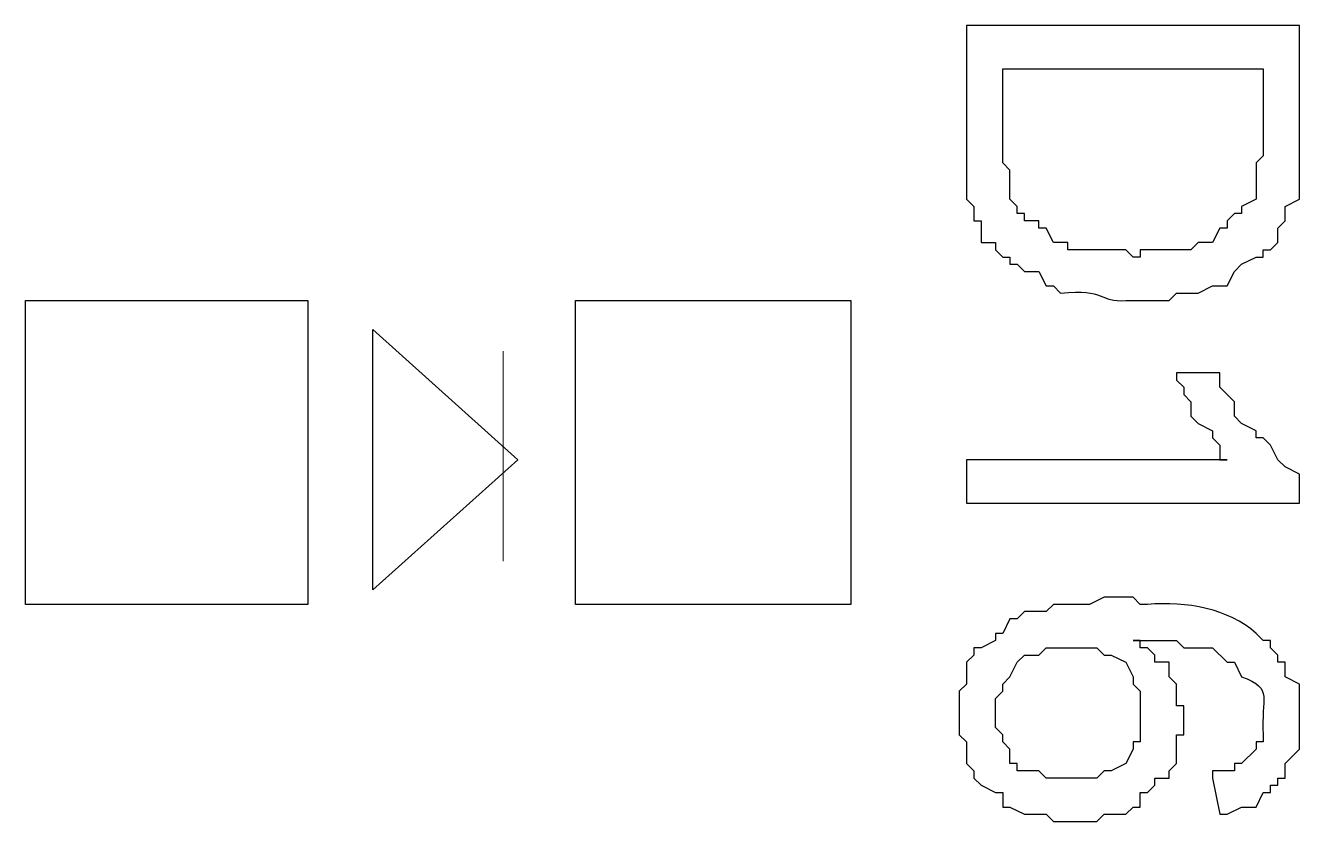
# Model space of a CAD drawing. Header units: millimetres. Extents: x -3 to 153, y 27 to 116.
# Drawn here: x 45.165 to 48.89, y 49.363 to 51.691 of the extents above; entities that cross this region are included whole.
import ezdxf

# ---------------------------------------------------------------- set-up
doc = ezdxf.new("R2010")
doc.units = ezdxf.units.MM
doc.header["$MEASUREMENT"] = 0
doc.layers.add('layer 1', color=7, linetype='Continuous')

msp = doc.modelspace()

# ---------------------------------------------------------------- linework, layer by layer
at = {"layer": 'layer 1', "color": 0}
for points, knots in [([(47.9168, 51.6914), (47.9168, 51.6914), (48.8904, 51.6914), (48.8904, 51.6914), (48.8904, 51.6914), (48.8904, 51.6914), (48.8904, 51.3739), (48.8904, 51.3739), (48.8904, 51.3739), (48.8904, 51.3245), (48.8904, 51.2751), (48.8904, 51.2257), (48.8904, 51.2257), (48.8904, 51.2257), (48.8904, 51.1834), (48.8904, 51.1834), (48.8904, 51.1834), (48.8904, 51.1834), (48.8481, 51.1622), (48.8481, 51.1622), (48.8481, 51.1622), (48.8481, 51.1622), (48.8481, 51.1199), (48.8481, 51.1199), (48.8481, 51.1199), (48.8481, 51.1199), (48.8269, 51.0987), (48.8269, 51.0987), (48.8269, 51.0987), (48.8269, 51.0987), (48.8269, 51.0564), (48.8269, 51.0564), (48.8269, 51.0564), (48.8269, 51.0564), (48.8058, 51.0352), (48.8058, 51.0352), (48.8058, 51.0352), (48.8058, 51.0352), (48.7846, 51.0352), (48.7846, 51.0352), (48.7846, 51.0352), (48.7846, 51.0352), (48.7846, 51.014), (48.7846, 51.014), (48.7846, 51.014), (48.7846, 51.014), (48.7634, 51.014), (48.7634, 51.014), (48.7634, 51.014), (48.7634, 51.014), (48.7211, 50.9929), (48.7211, 50.9929), (48.7211, 50.9929), (48.7211, 50.9929), (48.6999, 50.9717), (48.6999, 50.9717), (48.6999, 50.9717), (48.6999, 50.9717), (48.6788, 50.9294), (48.6788, 50.9294), (48.6788, 50.9294), (48.6788, 50.9294), (48.6364, 50.9294), (48.6364, 50.9294), (48.6364, 50.9294), (48.6364, 50.9294), (48.5941, 50.9082), (48.5941, 50.9082), (48.5941, 50.9082), (48.5941, 50.9082), (48.5306, 50.9082), (48.5306, 50.9082), (48.5306, 50.9082), (48.5306, 50.9082), (48.5094, 50.887), (48.5094, 50.887), (48.5094, 50.887), (48.5094, 50.887), (48.3824, 50.887), (48.3824, 50.887), (48.3824, 50.887), (48.3038, 50.88), (48.3249, 50.923), (48.1919, 50.9082), (48.1919, 50.9082), (48.1919, 50.9082), (48.1708, 50.9294), (48.1708, 50.9294), (48.1708, 50.9294), (48.1708, 50.9294), (48.1496, 50.9294), (48.1496, 50.9294), (48.1496, 50.9294), (48.1496, 50.9294), (48.1284, 50.9717), (48.1284, 50.9717), (48.1284, 50.9717), (48.1284, 50.9717), (48.0861, 50.9717), (48.0861, 50.9717), (48.0861, 50.9717), (48.0861, 50.9717), (48.0649, 50.9929), (48.0649, 50.9929), (48.0649, 50.9929), (48.0649, 50.9929), (48.0438, 50.9929), (48.0438, 50.9929), (48.0438, 50.9929), (48.0438, 50.9929), (48.0438, 51.014), (48.0438, 51.014), (48.0438, 51.014), (48.0438, 51.014), (48.0226, 51.014), (48.0226, 51.014), (48.0226, 51.014), (48.0226, 51.014), (48.0014, 51.0352), (48.0014, 51.0352), (48.0014, 51.0352), (48.0014, 51.0352), (48.0014, 51.0564), (48.0014, 51.0564), (48.0014, 51.0564), (48.0014, 51.0564), (47.9591, 51.0564), (47.9591, 51.0564), (47.9591, 51.0564), (47.9591, 51.0564), (47.9591, 51.1199), (47.9591, 51.1199), (47.9591, 51.1199), (47.9591, 51.1199), (47.9379, 51.1199), (47.9379, 51.1199), (47.9379, 51.1199), (47.9379, 51.1199), (47.9379, 51.1622), (47.9379, 51.1622), (47.9379, 51.1622), (47.9379, 51.1622), (47.9168, 51.1834), (47.9168, 51.1834), (47.9168, 51.1834), (47.9168, 51.1834), (47.9168, 51.3527), (47.9168, 51.3527), (47.9168, 51.3527), (47.9168, 51.3527), (47.9168, 51.6914), (47.9168, 51.6914)], [0, 0, 0, 0, 0.025641, 0.025641, 0.025641, 0.025641, 0.051282, 0.051282, 0.051282, 0.051282, 0.076923, 0.076923, 0.076923, 0.076923, 0.102564, 0.102564, 0.102564, 0.102564, 0.128205, 0.128205, 0.128205, 0.128205, 0.153846, 0.153846, 0.153846, 0.153846, 0.179487, 0.179487, 0.179487, 0.179487, 0.205128, 0.205128, 0.205128, 0.205128, 0.230769, 0.230769, 0.230769, 0.230769, 0.25641, 0.25641, 0.25641, 0.25641, 0.282051, 0.282051, 0.282051, 0.282051, 0.307692, 0.307692, 0.307692, 0.307692, 0.333333, 0.333333, 0.333333, 0.333333, 0.358974, 0.358974, 0.358974, 0.358974, 0.384615, 0.384615, 0.384615, 0.384615, 0.410256, 0.410256, 0.410256, 0.410256, 0.435897, 0.435897, 0.435897, 0.435897, 0.461538, 0.461538, 0.461538, 0.461538, 0.487179, 0.487179, 0.487179, 0.487179, 0.512821, 0.512821, 0.512821, 0.512821, 0.538462, 0.538462, 0.538462, 0.538462, 0.564103, 0.564103, 0.564103, 0.564103, 0.589744, 0.589744, 0.589744, 0.589744, 0.615385, 0.615385, 0.615385, 0.615385, 0.641026, 0.641026, 0.641026, 0.641026, 0.666667, 0.666667, 0.666667, 0.666667, 0.692308, 0.692308, 0.692308, 0.692308, 0.717949, 0.717949, 0.717949, 0.717949, 0.74359, 0.74359, 0.74359, 0.74359, 0.769231, 0.769231, 0.769231, 0.769231, 0.794872, 0.794872, 0.794872, 0.794872, 0.820513, 0.820513, 0.820513, 0.820513, 0.846154, 0.846154, 0.846154, 0.846154, 0.871795, 0.871795, 0.871795, 0.871795, 0.897436, 0.897436, 0.897436, 0.897436, 0.923077, 0.923077, 0.923077, 0.923077, 0.948718, 0.948718, 0.948718, 0.948718, 1, 1, 1, 1]), ([(48.0226, 51.5644), (48.0226, 51.5644), (48.0226, 51.2892), (48.0226, 51.2892), (48.0226, 51.2892), (48.0226, 51.2892), (48.0438, 51.268), (48.0438, 51.268), (48.0438, 51.268), (48.0438, 51.268), (48.0438, 51.1834), (48.0438, 51.1834), (48.0438, 51.1834), (48.0438, 51.1834), (48.0649, 51.1622), (48.0649, 51.1622), (48.0649, 51.1622), (48.0649, 51.1622), (48.0649, 51.141), (48.0649, 51.141), (48.0649, 51.141), (48.0649, 51.141), (48.0861, 51.141), (48.0861, 51.141), (48.0861, 51.141), (48.0861, 51.141), (48.0861, 51.1199), (48.0861, 51.1199), (48.0861, 51.1199), (48.0861, 51.1199), (48.1284, 51.1199), (48.1284, 51.1199), (48.1284, 51.1199), (48.1284, 51.1199), (48.1284, 51.0987), (48.1284, 51.0987), (48.1284, 51.0987), (48.1284, 51.0987), (48.1496, 51.0987), (48.1496, 51.0987), (48.1496, 51.0987), (48.1496, 51.0987), (48.1708, 51.0564), (48.1708, 51.0564), (48.1708, 51.0564), (48.1708, 51.0564), (48.2131, 51.0564), (48.2131, 51.0564), (48.2131, 51.0564), (48.2131, 51.0564), (48.2131, 51.0352), (48.2131, 51.0352), (48.2131, 51.0352), (48.2131, 51.0352), (48.3824, 51.0352), (48.3824, 51.0352), (48.3824, 51.0352), (48.3824, 51.0352), (48.4036, 51.014), (48.4036, 51.014), (48.4036, 51.014), (48.4036, 51.014), (48.4248, 51.014), (48.4248, 51.014), (48.4248, 51.014), (48.4248, 51.014), (48.4248, 51.0352), (48.4248, 51.0352), (48.4248, 51.0352), (48.4248, 51.0352), (48.5729, 51.0352), (48.5729, 51.0352), (48.5729, 51.0352), (48.5729, 51.0352), (48.5941, 51.0564), (48.5941, 51.0564), (48.5941, 51.0564), (48.5941, 51.0564), (48.6364, 51.0564), (48.6364, 51.0564), (48.6364, 51.0564), (48.6364, 51.0564), (48.6576, 51.0987), (48.6576, 51.0987), (48.6576, 51.0987), (48.6576, 51.0987), (48.6788, 51.0987), (48.6788, 51.0987), (48.6788, 51.0987), (48.6788, 51.0987), (48.6788, 51.1199), (48.6788, 51.1199), (48.6788, 51.1199), (48.6788, 51.1199), (48.6999, 51.141), (48.6999, 51.141), (48.6999, 51.141), (48.6999, 51.141), (48.7211, 51.141), (48.7211, 51.141), (48.7211, 51.141), (48.7211, 51.141), (48.7211, 51.1622), (48.7211, 51.1622), (48.7211, 51.1622), (48.7211, 51.1622), (48.7634, 51.1834), (48.7634, 51.1834), (48.7634, 51.1834), (48.7634, 51.1834), (48.7634, 51.2892), (48.7634, 51.2892), (48.7634, 51.2892), (48.7634, 51.2892), (48.7846, 51.3104), (48.7846, 51.3104), (48.7846, 51.3104), (48.7846, 51.3104), (48.7846, 51.5644), (48.7846, 51.5644), (48.7846, 51.5644), (48.7846, 51.5644), (48.0226, 51.5644), (48.0226, 51.5644)], [0, 0, 0, 0, 0.03125, 0.03125, 0.03125, 0.03125, 0.0625, 0.0625, 0.0625, 0.0625, 0.09375, 0.09375, 0.09375, 0.09375, 0.125, 0.125, 0.125, 0.125, 0.15625, 0.15625, 0.15625, 0.15625, 0.1875, 0.1875, 0.1875, 0.1875, 0.21875, 0.21875, 0.21875, 0.21875, 0.25, 0.25, 0.25, 0.25, 0.28125, 0.28125, 0.28125, 0.28125, 0.3125, 0.3125, 0.3125, 0.3125, 0.34375, 0.34375, 0.34375, 0.34375, 0.375, 0.375, 0.375, 0.375, 0.40625, 0.40625, 0.40625, 0.40625, 0.4375, 0.4375, 0.4375, 0.4375, 0.46875, 0.46875, 0.46875, 0.46875, 0.5, 0.5, 0.5, 0.5, 0.53125, 0.53125, 0.53125, 0.53125, 0.5625, 0.5625, 0.5625, 0.5625, 0.59375, 0.59375, 0.59375, 0.59375, 0.625, 0.625, 0.625, 0.625, 0.65625, 0.65625, 0.65625, 0.65625, 0.6875, 0.6875, 0.6875, 0.6875, 0.71875, 0.71875, 0.71875, 0.71875, 0.75, 0.75, 0.75, 0.75, 0.78125, 0.78125, 0.78125, 0.78125, 0.8125, 0.8125, 0.8125, 0.8125, 0.84375, 0.84375, 0.84375, 0.84375, 0.875, 0.875, 0.875, 0.875, 0.90625, 0.90625, 0.90625, 0.90625, 0.9375, 0.9375, 0.9375, 0.9375, 1, 1, 1, 1]), ([(45.1651, 50.887), (45.1651, 50.887), (45.1651, 49.998), (45.1651, 49.998), (45.1651, 49.998), (45.1651, 49.998), (45.9906, 49.998), (45.9906, 49.998), (45.9906, 49.998), (45.9906, 49.998), (45.9906, 50.887), (45.9906, 50.887), (45.9906, 50.887), (45.9906, 50.887), (45.1651, 50.887), (45.1651, 50.887)], [0, 0, 0, 0, 0.2, 0.2, 0.2, 0.2, 0.4, 0.4, 0.4, 0.4, 0.6, 0.6, 0.6, 0.6, 1, 1, 1, 1]), ([(46.7738, 50.887), (46.7738, 50.887), (46.7738, 49.998), (46.7738, 49.998), (46.7738, 49.998), (46.7738, 49.998), (47.5781, 49.998), (47.5781, 49.998), (47.5781, 49.998), (47.5781, 49.998), (47.5781, 50.887), (47.5781, 50.887), (47.5781, 50.887), (47.5781, 50.887), (46.7738, 50.887), (46.7738, 50.887)], [0, 0, 0, 0, 0.2, 0.2, 0.2, 0.2, 0.4, 0.4, 0.4, 0.4, 0.6, 0.6, 0.6, 0.6, 1, 1, 1, 1]), ([(46.1811, 50.0404), (46.1811, 50.0404), (46.6044, 50.4214), (46.6044, 50.4214), (46.6044, 50.4214), (46.6044, 50.4214), (46.1811, 50.8024), (46.1811, 50.8024), (46.1811, 50.8024), (46.1811, 50.8024), (46.1811, 50.0404), (46.1811, 50.0404)], [0, 0, 0, 0, 0.25, 0.25, 0.25, 0.25, 0.5, 0.5, 0.5, 0.5, 1, 1, 1, 1]), ([(47.9168, 50.2944), (47.9168, 50.2944), (47.9168, 50.4214), (47.9168, 50.4214), (47.9168, 50.4214), (47.9168, 50.4214), (48.6788, 50.4214), (48.6788, 50.4214), (48.6788, 50.4214), (48.6788, 50.4214), (48.6576, 50.4214), (48.6576, 50.4214), (48.6576, 50.4214), (48.6576, 50.4214), (48.6576, 50.4637), (48.6576, 50.4637), (48.6576, 50.4637), (48.6576, 50.4637), (48.6364, 50.4849), (48.6364, 50.4849), (48.6364, 50.4849), (48.6364, 50.4849), (48.6364, 50.506), (48.6364, 50.506), (48.6364, 50.506), (48.6364, 50.506), (48.5941, 50.5272), (48.5941, 50.5272), (48.5941, 50.5272), (48.5941, 50.5272), (48.5729, 50.5484), (48.5729, 50.5484), (48.5729, 50.5484), (48.5729, 50.5484), (48.5729, 50.5907), (48.5729, 50.5907), (48.5729, 50.5907), (48.5729, 50.5907), (48.5518, 50.6119), (48.5518, 50.6119), (48.5518, 50.6119), (48.5518, 50.6119), (48.5518, 50.633), (48.5518, 50.633), (48.5518, 50.633), (48.5518, 50.633), (48.5306, 50.6542), (48.5306, 50.6542), (48.5306, 50.6542), (48.5306, 50.6542), (48.5306, 50.6754), (48.5306, 50.6754), (48.5306, 50.6754), (48.5306, 50.6754), (48.6576, 50.6754), (48.6576, 50.6754), (48.6576, 50.6754), (48.6576, 50.6754), (48.6576, 50.633), (48.6576, 50.633), (48.6576, 50.633), (48.6576, 50.633), (48.6999, 50.5907), (48.6999, 50.5907), (48.6999, 50.5907), (48.6999, 50.5907), (48.6999, 50.5484), (48.6999, 50.5484), (48.6999, 50.5484), (48.6999, 50.5484), (48.7211, 50.5272), (48.7211, 50.5272), (48.7211, 50.5272), (48.7211, 50.5272), (48.7634, 50.506), (48.7634, 50.506), (48.7634, 50.506), (48.7634, 50.506), (48.7634, 50.4849), (48.7634, 50.4849), (48.7634, 50.4849), (48.7634, 50.4849), (48.7846, 50.4849), (48.7846, 50.4849), (48.7846, 50.4849), (48.7846, 50.4849), (48.8058, 50.4637), (48.8058, 50.4637), (48.8058, 50.4637), (48.8058, 50.4637), (48.8269, 50.4214), (48.8269, 50.4214), (48.8269, 50.4214), (48.8269, 50.4214), (48.8481, 50.4002), (48.8481, 50.4002), (48.8481, 50.4002), (48.8481, 50.4002), (48.8904, 50.379), (48.8904, 50.379), (48.8904, 50.379), (48.8904, 50.379), (48.8904, 50.2944), (48.8904, 50.2944), (48.8904, 50.2944), (48.8904, 50.2944), (47.9168, 50.2944), (47.9168, 50.2944)], [0, 0, 0, 0, 0.035714, 0.035714, 0.035714, 0.035714, 0.071429, 0.071429, 0.071429, 0.071429, 0.107143, 0.107143, 0.107143, 0.107143, 0.142857, 0.142857, 0.142857, 0.142857, 0.178571, 0.178571, 0.178571, 0.178571, 0.214286, 0.214286, 0.214286, 0.214286, 0.25, 0.25, 0.25, 0.25, 0.285714, 0.285714, 0.285714, 0.285714, 0.321429, 0.321429, 0.321429, 0.321429, 0.357143, 0.357143, 0.357143, 0.357143, 0.392857, 0.392857, 0.392857, 0.392857, 0.428571, 0.428571, 0.428571, 0.428571, 0.464286, 0.464286, 0.464286, 0.464286, 0.5, 0.5, 0.5, 0.5, 0.535714, 0.535714, 0.535714, 0.535714, 0.571429, 0.571429, 0.571429, 0.571429, 0.607143, 0.607143, 0.607143, 0.607143, 0.642857, 0.642857, 0.642857, 0.642857, 0.678571, 0.678571, 0.678571, 0.678571, 0.714286, 0.714286, 0.714286, 0.714286, 0.75, 0.75, 0.75, 0.75, 0.785714, 0.785714, 0.785714, 0.785714, 0.821429, 0.821429, 0.821429, 0.821429, 0.857143, 0.857143, 0.857143, 0.857143, 0.892857, 0.892857, 0.892857, 0.892857, 0.928571, 0.928571, 0.928571, 0.928571, 1, 1, 1, 1]), ([(48.6576, 49.3842), (48.6576, 49.3842), (48.6364, 49.49), (48.6364, 49.49), (48.6364, 49.49), (48.6364, 49.49), (48.6364, 49.5112), (48.6364, 49.5112), (48.6364, 49.5112), (48.6364, 49.5112), (48.6999, 49.5112), (48.6999, 49.5112), (48.6999, 49.5112), (48.6999, 49.5112), (48.6999, 49.5324), (48.6999, 49.5324), (48.6999, 49.5324), (48.6999, 49.5324), (48.7211, 49.5324), (48.7211, 49.5324), (48.7211, 49.5324), (48.7211, 49.5324), (48.7634, 49.5747), (48.7634, 49.5747), (48.7634, 49.5747), (48.7634, 49.5747), (48.7634, 49.5959), (48.7634, 49.5959), (48.7634, 49.5959), (48.7634, 49.5959), (48.7846, 49.5959), (48.7846, 49.5959), (48.7846, 49.5959), (48.7846, 49.5959), (48.7846, 49.617), (48.7846, 49.617), (48.7846, 49.617), (48.7754, 49.725), (48.8181, 49.7514), (48.7211, 49.7864), (48.7211, 49.7864), (48.7211, 49.7864), (48.6999, 49.8287), (48.6999, 49.8287), (48.6999, 49.8287), (48.6999, 49.8287), (48.6788, 49.8287), (48.6788, 49.8287), (48.6788, 49.8287), (48.6788, 49.8287), (48.6364, 49.871), (48.6364, 49.871), (48.6364, 49.871), (48.6364, 49.871), (48.5518, 49.871), (48.5518, 49.871), (48.5518, 49.871), (48.5518, 49.871), (48.5306, 49.8922), (48.5306, 49.8922), (48.5306, 49.8922), (48.5306, 49.8922), (48.4036, 49.8922), (48.4036, 49.8922), (48.4036, 49.8922), (48.4036, 49.8922), (48.4248, 49.8922), (48.4248, 49.8922), (48.4248, 49.8922), (48.4248, 49.8922), (48.4248, 49.871), (48.4248, 49.871), (48.4248, 49.871), (48.4248, 49.871), (48.4459, 49.871), (48.4459, 49.871), (48.4459, 49.871), (48.4459, 49.871), (48.4671, 49.8499), (48.4671, 49.8499), (48.4671, 49.8499), (48.4671, 49.8499), (48.4671, 49.8287), (48.4671, 49.8287), (48.4671, 49.8287), (48.4671, 49.8287), (48.5094, 49.8287), (48.5094, 49.8287), (48.5094, 49.8287), (48.5094, 49.8287), (48.5094, 49.7864), (48.5094, 49.7864), (48.5094, 49.7864), (48.5094, 49.7864), (48.5306, 49.7652), (48.5306, 49.7652), (48.5306, 49.7652), (48.5306, 49.7652), (48.5306, 49.7017), (48.5306, 49.7017), (48.5306, 49.7017), (48.5306, 49.7017), (48.5518, 49.7017), (48.5518, 49.7017), (48.5518, 49.7017), (48.5518, 49.7017), (48.5518, 49.617), (48.5518, 49.617), (48.5518, 49.617), (48.5518, 49.617), (48.5306, 49.617), (48.5306, 49.617), (48.5306, 49.617), (48.5306, 49.617), (48.5306, 49.5324), (48.5306, 49.5324), (48.5306, 49.5324), (48.5306, 49.5324), (48.5094, 49.5112), (48.5094, 49.5112), (48.5094, 49.5112), (48.5094, 49.5112), (48.5094, 49.49), (48.5094, 49.49), (48.5094, 49.49), (48.5094, 49.49), (48.4671, 49.49), (48.4671, 49.49), (48.4671, 49.49), (48.4671, 49.49), (48.4671, 49.4689), (48.4671, 49.4689), (48.4671, 49.4689), (48.4671, 49.4689), (48.4459, 49.4477), (48.4459, 49.4477), (48.4459, 49.4477), (48.4459, 49.4477), (48.4248, 49.4477), (48.4248, 49.4477), (48.4248, 49.4477), (48.4248, 49.4477), (48.4248, 49.4054), (48.4248, 49.4054), (48.4248, 49.4054), (48.4248, 49.4054), (48.4036, 49.4054), (48.4036, 49.4054), (48.4036, 49.4054), (48.4036, 49.4054), (48.3824, 49.3842), (48.3824, 49.3842), (48.3824, 49.3842), (48.3824, 49.3842), (48.3189, 49.3842), (48.3189, 49.3842), (48.3189, 49.3842), (48.3189, 49.3842), (48.2978, 49.363), (48.2978, 49.363), (48.2978, 49.363), (48.2978, 49.363), (48.1708, 49.363), (48.1708, 49.363), (48.1708, 49.363), (48.1708, 49.363), (48.1496, 49.3842), (48.1496, 49.3842), (48.1496, 49.3842), (48.1496, 49.3842), (48.0861, 49.3842), (48.0861, 49.3842), (48.0861, 49.3842), (48.0861, 49.3842), (48.0438, 49.4054), (48.0438, 49.4054), (48.0438, 49.4054), (48.0438, 49.4054), (48.0226, 49.4054), (48.0226, 49.4054), (48.0226, 49.4054), (48.0226, 49.4054), (48.0226, 49.4477), (48.0226, 49.4477), (48.0226, 49.4477), (48.0226, 49.4477), (48.0014, 49.4477), (48.0014, 49.4477), (48.0014, 49.4477), (48.0014, 49.4477), (47.9591, 49.4689), (47.9591, 49.4689), (47.9591, 49.4689), (47.9591, 49.4689), (47.9379, 49.49), (47.9379, 49.49), (47.9379, 49.49), (47.9379, 49.49), (47.9379, 49.5112), (47.9379, 49.5112), (47.9379, 49.5112), (47.9379, 49.5112), (47.9168, 49.5324), (47.9168, 49.5324), (47.9168, 49.5324), (47.9168, 49.5324), (47.9168, 49.5959), (47.9168, 49.5959), (47.9168, 49.5959), (47.9168, 49.5959), (47.8956, 49.617), (47.8956, 49.617), (47.8956, 49.617), (47.8956, 49.617), (47.8956, 49.744), (47.8956, 49.744), (47.8956, 49.744), (47.8956, 49.744), (47.9168, 49.7652), (47.9168, 49.7652), (47.9168, 49.7652), (47.9168, 49.7652), (47.9168, 49.8287), (47.9168, 49.8287), (47.9168, 49.8287), (47.9168, 49.8287), (47.9379, 49.8499), (47.9379, 49.8499), (47.9379, 49.8499), (47.9379, 49.8499), (47.9379, 49.871), (47.9379, 49.871), (47.9379, 49.871), (47.9379, 49.871), (47.9591, 49.871), (47.9591, 49.871), (47.9591, 49.871), (47.9591, 49.871), (48.0014, 49.8922), (48.0014, 49.8922), (48.0014, 49.8922), (48.0014, 49.8922), (48.0014, 49.9134), (48.0014, 49.9134), (48.0014, 49.9134), (48.0014, 49.9134), (48.0226, 49.9134), (48.0226, 49.9134), (48.0226, 49.9134), (48.0226, 49.9134), (48.0438, 49.9557), (48.0438, 49.9557), (48.0438, 49.9557), (48.0438, 49.9557), (48.0649, 49.9557), (48.0649, 49.9557), (48.0649, 49.9557), (48.0649, 49.9557), (48.0861, 49.9769), (48.0861, 49.9769), (48.0861, 49.9769), (48.0861, 49.9769), (48.1496, 49.9769), (48.1496, 49.9769), (48.1496, 49.9769), (48.1496, 49.9769), (48.1708, 49.998), (48.1708, 49.998), (48.1708, 49.998), (48.1708, 49.998), (48.2766, 49.998), (48.2766, 49.998), (48.2766, 49.998), (48.2766, 49.998), (48.3189, 50.0192), (48.3189, 50.0192), (48.3189, 50.0192), (48.3189, 50.0192), (48.4036, 50.0192), (48.4036, 50.0192), (48.4036, 50.0192), (48.4036, 50.0192), (48.4248, 49.998), (48.4248, 49.998), (48.4248, 49.998), (48.4248, 49.998), (48.4459, 49.998), (48.4459, 49.998), (48.4459, 49.998), (48.562, 50.0072), (48.6819, 49.986), (48.7634, 49.9134), (48.7634, 49.9134), (48.7634, 49.9134), (48.7846, 49.8922), (48.7846, 49.8922), (48.7846, 49.8922), (48.7846, 49.8922), (48.8058, 49.8922), (48.8058, 49.8922), (48.8058, 49.8922), (48.8058, 49.8922), (48.8058, 49.871), (48.8058, 49.871), (48.8058, 49.871), (48.8058, 49.871), (48.8269, 49.8499), (48.8269, 49.8499), (48.8269, 49.8499), (48.8269, 49.8499), (48.8269, 49.8287), (48.8269, 49.8287), (48.8269, 49.8287), (48.8269, 49.8287), (48.8481, 49.8287), (48.8481, 49.8287), (48.8481, 49.8287), (48.8481, 49.8287), (48.8481, 49.7864), (48.8481, 49.7864), (48.8481, 49.7864), (48.8481, 49.7864), (48.8904, 49.7652), (48.8904, 49.7652), (48.8904, 49.7652), (48.8904, 49.7652), (48.8904, 49.5747), (48.8904, 49.5747), (48.8904, 49.5747), (48.8904, 49.5747), (48.8481, 49.5324), (48.8481, 49.5324), (48.8481, 49.5324), (48.8481, 49.5324), (48.8481, 49.49), (48.8481, 49.49), (48.8481, 49.49), (48.8481, 49.49), (48.8269, 49.49), (48.8269, 49.49), (48.8269, 49.49), (48.8269, 49.49), (48.8269, 49.4689), (48.8269, 49.4689), (48.8269, 49.4689), (48.8269, 49.4689), (48.8058, 49.4689), (48.8058, 49.4689), (48.8058, 49.4689), (48.8058, 49.4689), (48.8058, 49.4477), (48.8058, 49.4477), (48.8058, 49.4477), (48.8058, 49.4477), (48.7846, 49.4477), (48.7846, 49.4477), (48.7846, 49.4477), (48.7846, 49.4477), (48.7634, 49.4054), (48.7634, 49.4054), (48.7634, 49.4054), (48.7634, 49.4054), (48.7211, 49.4054), (48.7211, 49.4054), (48.7211, 49.4054), (48.7211, 49.4054), (48.6788, 49.3842), (48.6788, 49.3842), (48.6788, 49.3842), (48.6788, 49.3842), (48.6576, 49.3842), (48.6576, 49.3842)], [0, 0, 0, 0, 0.010638, 0.010638, 0.010638, 0.010638, 0.021277, 0.021277, 0.021277, 0.021277, 0.031915, 0.031915, 0.031915, 0.031915, 0.042553, 0.042553, 0.042553, 0.042553, 0.053191, 0.053191, 0.053191, 0.053191, 0.06383, 0.06383, 0.06383, 0.06383, 0.074468, 0.074468, 0.074468, 0.074468, 0.085106, 0.085106, 0.085106, 0.085106, 0.095745, 0.095745, 0.095745, 0.095745, 0.106383, 0.106383, 0.106383, 0.106383, 0.117021, 0.117021, 0.117021, 0.117021, 0.12766, 0.12766, 0.12766, 0.12766, 0.138298, 0.138298, 0.138298, 0.138298, 0.148936, 0.148936, 0.148936, 0.148936, 0.159574, 0.159574, 0.159574, 0.159574, 0.170213, 0.170213, 0.170213, 0.170213, 0.180851, 0.180851, 0.180851, 0.180851, 0.191489, 0.191489, 0.191489, 0.191489, 0.202128, 0.202128, 0.202128, 0.202128, 0.212766, 0.212766, 0.212766, 0.212766, 0.223404, 0.223404, 0.223404, 0.223404, 0.234043, 0.234043, 0.234043, 0.234043, 0.244681, 0.244681, 0.244681, 0.244681, 0.255319, 0.255319, 0.255319, 0.255319, 0.265957, 0.265957, 0.265957, 0.265957, 0.276596, 0.276596, 0.276596, 0.276596, 0.287234, 0.287234, 0.287234, 0.287234, 0.297872, 0.297872, 0.297872, 0.297872, 0.308511, 0.308511, 0.308511, 0.308511, 0.319149, 0.319149, 0.319149, 0.319149, 0.329787, 0.329787, 0.329787, 0.329787, 0.340426, 0.340426, 0.340426, 0.340426, 0.351064, 0.351064, 0.351064, 0.351064, 0.361702, 0.361702, 0.361702, 0.361702, 0.37234, 0.37234, 0.37234, 0.37234, 0.382979, 0.382979, 0.382979, 0.382979, 0.393617, 0.393617, 0.393617, 0.393617, 0.404255, 0.404255, 0.404255, 0.404255, 0.414894, 0.414894, 0.414894, 0.414894, 0.425532, 0.425532, 0.425532, 0.425532, 0.43617, 0.43617, 0.43617, 0.43617, 0.446809, 0.446809, 0.446809, 0.446809, 0.457447, 0.457447, 0.457447, 0.457447, 0.468085, 0.468085, 0.468085, 0.468085, 0.478723, 0.478723, 0.478723, 0.478723, 0.489362, 0.489362, 0.489362, 0.489362, 0.5, 0.5, 0.5, 0.5, 0.510638, 0.510638, 0.510638, 0.510638, 0.521277, 0.521277, 0.521277, 0.521277, 0.531915, 0.531915, 0.531915, 0.531915, 0.542553, 0.542553, 0.542553, 0.542553, 0.553191, 0.553191, 0.553191, 0.553191, 0.56383, 0.56383, 0.56383, 0.56383, 0.574468, 0.574468, 0.574468, 0.574468, 0.585106, 0.585106, 0.585106, 0.585106, 0.595745, 0.595745, 0.595745, 0.595745, 0.606383, 0.606383, 0.606383, 0.606383, 0.617021, 0.617021, 0.617021, 0.617021, 0.62766, 0.62766, 0.62766, 0.62766, 0.638298, 0.638298, 0.638298, 0.638298, 0.648936, 0.648936, 0.648936, 0.648936, 0.659574, 0.659574, 0.659574, 0.659574, 0.670213, 0.670213, 0.670213, 0.670213, 0.680851, 0.680851, 0.680851, 0.680851, 0.691489, 0.691489, 0.691489, 0.691489, 0.702128, 0.702128, 0.702128, 0.702128, 0.712766, 0.712766, 0.712766, 0.712766, 0.723404, 0.723404, 0.723404, 0.723404, 0.734043, 0.734043, 0.734043, 0.734043, 0.744681, 0.744681, 0.744681, 0.744681, 0.755319, 0.755319, 0.755319, 0.755319, 0.765957, 0.765957, 0.765957, 0.765957, 0.776596, 0.776596, 0.776596, 0.776596, 0.787234, 0.787234, 0.787234, 0.787234, 0.797872, 0.797872, 0.797872, 0.797872, 0.808511, 0.808511, 0.808511, 0.808511, 0.819149, 0.819149, 0.819149, 0.819149, 0.829787, 0.829787, 0.829787, 0.829787, 0.840426, 0.840426, 0.840426, 0.840426, 0.851064, 0.851064, 0.851064, 0.851064, 0.861702, 0.861702, 0.861702, 0.861702, 0.87234, 0.87234, 0.87234, 0.87234, 0.882979, 0.882979, 0.882979, 0.882979, 0.893617, 0.893617, 0.893617, 0.893617, 0.904255, 0.904255, 0.904255, 0.904255, 0.914894, 0.914894, 0.914894, 0.914894, 0.925532, 0.925532, 0.925532, 0.925532, 0.93617, 0.93617, 0.93617, 0.93617, 0.946809, 0.946809, 0.946809, 0.946809, 0.957447, 0.957447, 0.957447, 0.957447, 0.968085, 0.968085, 0.968085, 0.968085, 0.978723, 0.978723, 0.978723, 0.978723, 1, 1, 1, 1]), ([(48.2131, 49.871), (48.2131, 49.871), (48.1496, 49.871), (48.1496, 49.871), (48.1496, 49.871), (48.1496, 49.871), (48.1284, 49.8499), (48.1284, 49.8499), (48.1284, 49.8499), (48.1284, 49.8499), (48.0861, 49.8499), (48.0861, 49.8499), (48.0861, 49.8499), (48.0861, 49.8499), (48.0649, 49.8287), (48.0649, 49.8287), (48.0649, 49.8287), (48.0649, 49.8287), (48.0438, 49.7864), (48.0438, 49.7864), (48.0438, 49.7864), (48.0438, 49.7864), (48.0226, 49.7652), (48.0226, 49.7652), (48.0226, 49.7652), (48.0226, 49.7652), (48.0226, 49.744), (48.0226, 49.744), (48.0226, 49.744), (48.0226, 49.744), (48.0014, 49.7229), (48.0014, 49.7229), (48.0014, 49.7229), (48.0014, 49.7229), (48.0014, 49.6382), (48.0014, 49.6382), (48.0014, 49.6382), (48.0014, 49.6382), (48.0226, 49.617), (48.0226, 49.617), (48.0226, 49.617), (48.0226, 49.617), (48.0226, 49.5959), (48.0226, 49.5959), (48.0226, 49.5959), (48.0226, 49.5959), (48.0438, 49.5747), (48.0438, 49.5747), (48.0438, 49.5747), (48.0438, 49.5747), (48.0438, 49.5324), (48.0438, 49.5324), (48.0438, 49.5324), (48.0438, 49.5324), (48.0649, 49.5324), (48.0649, 49.5324), (48.0649, 49.5324), (48.0649, 49.5324), (48.0649, 49.5112), (48.0649, 49.5112), (48.0649, 49.5112), (48.0649, 49.5112), (48.1284, 49.5112), (48.1284, 49.5112), (48.1284, 49.5112), (48.1284, 49.5112), (48.1496, 49.49), (48.1496, 49.49), (48.1496, 49.49), (48.1496, 49.49), (48.2978, 49.49), (48.2978, 49.49), (48.2978, 49.49), (48.2978, 49.49), (48.3189, 49.5112), (48.3189, 49.5112), (48.3189, 49.5112), (48.3189, 49.5112), (48.3401, 49.5112), (48.3401, 49.5112), (48.3401, 49.5112), (48.3401, 49.5112), (48.3824, 49.5324), (48.3824, 49.5324), (48.3824, 49.5324), (48.3824, 49.5324), (48.4036, 49.5747), (48.4036, 49.5747), (48.4036, 49.5747), (48.4036, 49.5747), (48.4036, 49.5959), (48.4036, 49.5959), (48.4036, 49.5959), (48.4036, 49.5959), (48.4248, 49.5959), (48.4248, 49.5959), (48.4248, 49.5959), (48.4248, 49.5959), (48.4248, 49.744), (48.4248, 49.744), (48.4248, 49.744), (48.4248, 49.744), (48.4036, 49.7652), (48.4036, 49.7652), (48.4036, 49.7652), (48.4036, 49.7652), (48.4036, 49.7864), (48.4036, 49.7864), (48.4036, 49.7864), (48.4036, 49.7864), (48.3824, 49.8287), (48.3824, 49.8287), (48.3824, 49.8287), (48.3824, 49.8287), (48.3401, 49.8499), (48.3401, 49.8499), (48.3401, 49.8499), (48.3401, 49.8499), (48.3189, 49.8499), (48.3189, 49.8499), (48.3189, 49.8499), (48.3189, 49.8499), (48.2978, 49.871), (48.2978, 49.871), (48.2978, 49.871), (48.2978, 49.871), (48.2131, 49.871), (48.2131, 49.871)], [0, 0, 0, 0, 0.030303, 0.030303, 0.030303, 0.030303, 0.060606, 0.060606, 0.060606, 0.060606, 0.090909, 0.090909, 0.090909, 0.090909, 0.121212, 0.121212, 0.121212, 0.121212, 0.151515, 0.151515, 0.151515, 0.151515, 0.181818, 0.181818, 0.181818, 0.181818, 0.212121, 0.212121, 0.212121, 0.212121, 0.242424, 0.242424, 0.242424, 0.242424, 0.272727, 0.272727, 0.272727, 0.272727, 0.30303, 0.30303, 0.30303, 0.30303, 0.333333, 0.333333, 0.333333, 0.333333, 0.363636, 0.363636, 0.363636, 0.363636, 0.393939, 0.393939, 0.393939, 0.393939, 0.424242, 0.424242, 0.424242, 0.424242, 0.454545, 0.454545, 0.454545, 0.454545, 0.484848, 0.484848, 0.484848, 0.484848, 0.515152, 0.515152, 0.515152, 0.515152, 0.545455, 0.545455, 0.545455, 0.545455, 0.575758, 0.575758, 0.575758, 0.575758, 0.606061, 0.606061, 0.606061, 0.606061, 0.636364, 0.636364, 0.636364, 0.636364, 0.666667, 0.666667, 0.666667, 0.666667, 0.69697, 0.69697, 0.69697, 0.69697, 0.727273, 0.727273, 0.727273, 0.727273, 0.757576, 0.757576, 0.757576, 0.757576, 0.787879, 0.787879, 0.787879, 0.787879, 0.818182, 0.818182, 0.818182, 0.818182, 0.848485, 0.848485, 0.848485, 0.848485, 0.878788, 0.878788, 0.878788, 0.878788, 0.909091, 0.909091, 0.909091, 0.909091, 0.939394, 0.939394, 0.939394, 0.939394, 1, 1, 1, 1])]:
    msp.add_open_spline(points, degree=3, knots=knots, dxfattribs=at)
at = {"layer": 'layer 1', "color": 0, "lineweight": 13}
msp.add_open_spline([(46.5621, 50.125), (46.5621, 50.125), (46.5621, 50.7389), (46.5621, 50.7389)], degree=3, dxfattribs=at)

doc.saveas('drawing.dxf')
